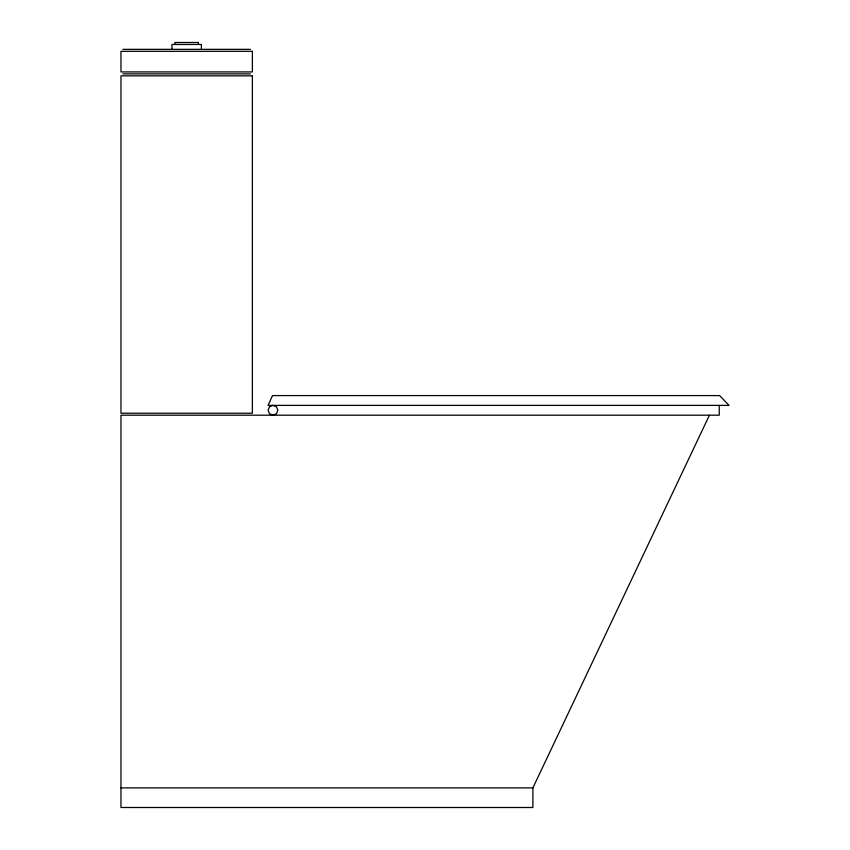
<?xml version="1.0" encoding="UTF-8"?>
<svg xmlns="http://www.w3.org/2000/svg" width="850" height="850" viewBox="0 0 850 850"><rect width="100%" height="100%" fill="white"/><g stroke="black" fill="none" stroke-linecap="round" stroke-linejoin="round"><path stroke-width="1.27" d="M719.227 405.386L719.227 415.193L120.966 415.193L120.966 807.5L532.886 807.5L532.886 787.886L709.421 415.193M122.921 49.364L250.421 49.364M122.921 73.886L250.421 73.886M120.966 787.886L532.886 787.886M201.386 49.364L201.386 44.466L171.966 44.466L171.966 49.364M198.443 44.466L198.443 42.5L174.909 42.5L174.909 44.466M269.514 406.821L268.079 410.284L269.514 413.759L272.978 415.193L276.452 413.759L277.886 410.284L276.452 406.821L272.978 405.386L269.514 406.821M272.489 395.579L268.079 405.386L729.034 405.386L719.621 395.579L272.489 395.579M252.386 51.329L120.966 51.329L120.966 71.921L252.386 71.921L252.386 51.329M252.386 75.841L120.966 75.841L120.966 413.228L252.386 413.228L252.386 75.841"/></g></svg>
